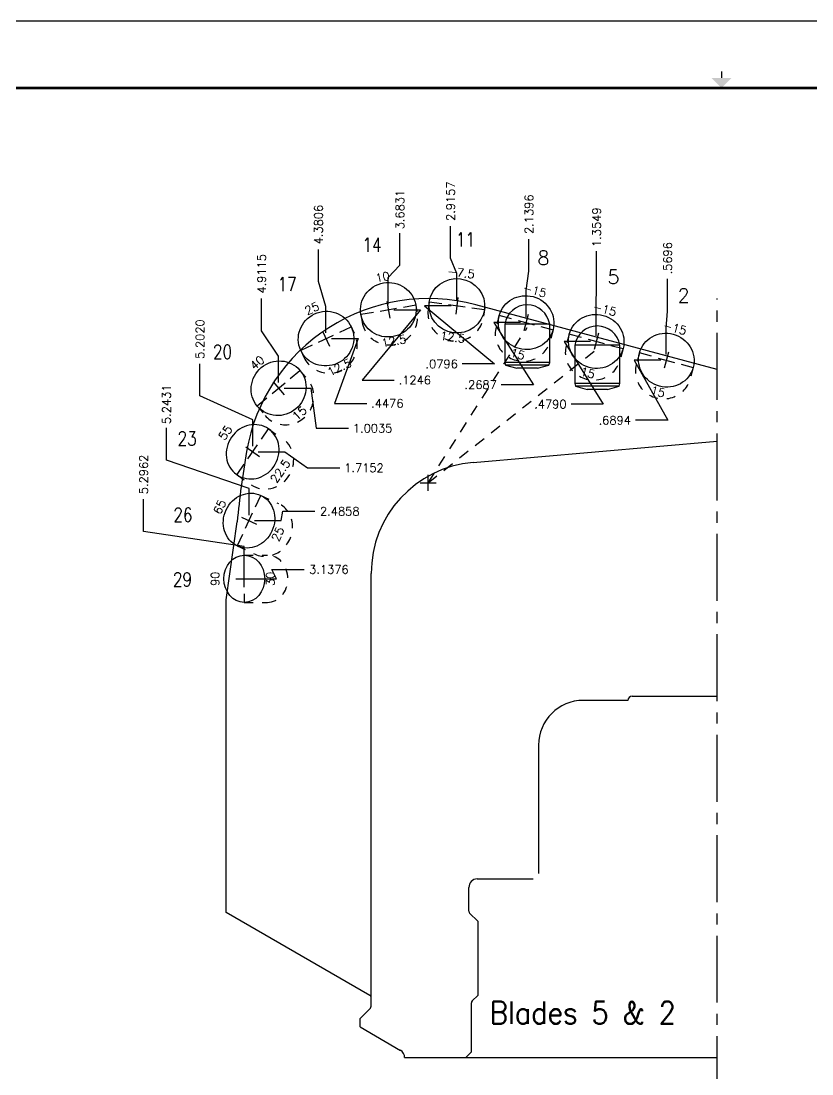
# Model space of a CAD drawing. Extents: x 115.8 to 158.2, y 81.6 to 111.6.
# Drawn here: x 124.94 to 133.79, y 91.78 to 103.57 of the extents above; entities that cross this region are included whole.
import ezdxf
from ezdxf.enums import TextEntityAlignment as Align

# ---------------------------------------------------------------- set-up
doc = ezdxf.new("R2010")
doc.units = 0
doc.header["$MEASUREMENT"] = 0
doc.header["$PDMODE"] = 35
doc.linetypes.add('CENTER2', pattern=[1.125, 0.75, -0.125, 0.125, -0.125])
doc.linetypes.add('HIDDEN2', pattern=[0.1875, 0.125, -0.0625])
doc.layers.get('0').update_dxf_attribs({"linetype": 'CONTINUOUS'})
doc.layers.get('Defpoints').update_dxf_attribs({"color": 10, "linetype": 'CONTINUOUS'})
doc.layers.add('Backups', color=7, linetype='CONTINUOUS', true_color=0xa88f73)
doc.layers.add('Blade_5', color=7, linetype='CONTINUOUS', true_color=0x0066cc)
for name, color, linetype in [('CLine', 5, 'CENTER2'), ('Dims', 4, 'CONTINUOUS'), ('Title Block', 7, 'CONTINUOUS')]:
    doc.layers.add(name, color=color, linetype=linetype)
doc.styles.add('RomanD', font='romand.shx', dxfattribs={"width": 0.9})
doc.styles.add('RomanS', font='romans')
doc.dimstyles.get("Standard").update_dxf_attribs({"dimtxt": 0.094, "dimasz": 0.18, "dimexe": 0.0625, "dimexo": 0.0625, "dimgap": 0.045, "dimtad": 0, "dimtih": 1, "dimtoh": 1, "dimdec": 4, "dimzin": 4, "dimdsep": 46, "dimtxsty": 'RomanS', "dimcen": 0.09, "dimazin": 1, "dimtfac": 1, "dimtdec": 4, "dimtofl": 0, "dimtmove": 0, "dimatfit": 1, "dimfxl": 1, "dimtolj": 1, "dimtzin": 0, "dimarcsym": 0})

# ---------------------------------------------------------------- blocks, each defined once
blk = doc.blocks.new('COT_Dblock')
at = {"layer": 'Title Block', "color": 8}
blk.add_lwpolyline([(0, 0), (34, 0), (34, 22), (0, 22)], close=True, dxfattribs=at)
at = {"layer": 'Title Block', "const_width": 0.015}
blk.add_lwpolyline([(17, 21.438), (17, 21.363)], dxfattribs=at)
at = {"layer": 'Title Block', "const_width": 0.03}
blk.add_lwpolyline([(33.13, 21.25), (0.87, 21.25), (0.87, 0.75), (33.13, 0.75)], close=True, dxfattribs=at)
at = {"layer": 'Title Block'}
blk.add_solid([(16.887, 21.363), (17.113, 21.363), (17, 21.25)], dxfattribs=at)
at = {"layer": 'Title Block', "color": 1, "style": 'RomanS', "flags": 8}
for tag, p in [('FNAME', (0.62, 3.75)), ('REVDATE', (0.62, 2.25)), ('USER', (0.62, 0.75))]:
    blk.add_attdef(tag, text='', height=0.047, rotation=90, dxfattribs=at).set_placement(p, align=Align.BOTTOM_LEFT)
at = {"layer": 'Title Block', "color": 3, "style": 'RomanS', "flags": 8}
blk.add_attdef('DRAWN', text='', height=0.11, dxfattribs=at).set_placement((28.7, 1.984), align=Align.MIDDLE_CENTER)
for tag, p in [('DDATE', (28.356, 1.672)), ('CHECK', (28.356, 1.406)), ('MATRL', (28.356, 1.149)), ('PDATE', (28.356, 0.883)), ('SCALE', (29.896, 0.855)), ('SHEET', (32.005, 0.855))]:
    blk.add_attdef(tag, text='', height=0.094, dxfattribs=at).set_placement(p, align=Align.MIDDLE_LEFT)
at = {"layer": 'Title Block', "color": 3, "style": 'RomanD', "width": 0.9, "flags": 8}
for tag, height, p in [('TITL1', 0.125, (31.337, 1.684)), ('TITL2', 0.094, (31.337, 1.514)), ('TITL3', 0.094, (31.337, 1.374))]:
    blk.add_attdef(tag, text='', height=height, dxfattribs=at).set_placement(p, align=Align.MIDDLE_CENTER)
at = {"layer": 'Title Block', "color": 3, "style": 'RomanS', "flags": 8}
for tag, p in [('FSCM#', (30.337, 1.121)), ('DWG#', (31.81, 1.121)), ('REV#', (32.97, 1.121))]:
    blk.add_attdef(tag, text='', height=0.094, dxfattribs=at).set_placement(p, align=Align.TOP_CENTER)
blk = doc.blocks.new('*D37')
at = {"layer": 'Defpoints', "color": 0, "transparency": 16777216}
for p in [(132.178, 100.683), (132.733, 100.462), (132.163, 99.772)]:
    blk.add_point(p, dxfattribs=at)
at = {"layer": 'Dims', "color": 0, "lineweight": -2, "transparency": 16777216}
for p, q in [((132.178, 100.323), (132.178, 100.683)), ((132.163, 100.132), (132.178, 100.323)), ((132.163, 99.835), (132.163, 100.132))]:
    blk.add_line(p, q, dxfattribs=at)
at = {"layer": 'Dims', "color": 0, "transparency": 16777216, "insert": (132.178, 100.914), "char_height": 0.094, "attachment_point": 5, "rotation": 90, "style": 'RomanS'}
blk.add_mtext('\\A1;.5696', dxfattribs=at)
blk = doc.blocks.new('*D38')
at = {"layer": 'Defpoints', "color": 0, "transparency": 16777216}
for p in [(131.383, 100.992), (132.733, 100.462), (131.378, 99.983)]:
    blk.add_point(p, dxfattribs=at)
at = {"layer": 'Dims', "color": 0, "lineweight": -2, "transparency": 16777216}
for p, q in [((131.383, 100.632), (131.383, 100.992)), ((131.378, 100.343), (131.383, 100.632)), ((131.378, 100.045), (131.378, 100.343))]:
    blk.add_line(p, q, dxfattribs=at)
at = {"layer": 'Dims', "color": 0, "transparency": 16777216, "insert": (131.383, 101.261), "char_height": 0.094, "attachment_point": 5, "rotation": 90, "style": 'RomanS'}
blk.add_mtext('\\A1;1.3549', dxfattribs=at)
blk = doc.blocks.new('*D39')
at = {"layer": 'Defpoints', "color": 0, "transparency": 16777216}
for p in [(130.625, 101.129), (132.733, 100.462), (130.593, 100.193)]:
    blk.add_point(p, dxfattribs=at)
at = {"layer": 'Dims', "color": 0, "lineweight": -2, "transparency": 16777216}
for p, q in [((130.625, 100.769), (130.625, 101.129)), ((130.593, 100.553), (130.625, 100.769)), ((130.593, 100.255), (130.593, 100.553))]:
    blk.add_line(p, q, dxfattribs=at)
at = {"layer": 'Dims', "color": 0, "transparency": 16777216, "insert": (130.625, 101.407), "char_height": 0.094, "attachment_point": 5, "rotation": 90, "style": 'RomanS'}
blk.add_mtext('\\A1;2.1396', dxfattribs=at)
blk = doc.blocks.new('*D40')
at = {"layer": 'Defpoints', "color": 0, "transparency": 16777216}
for p in [(129.747, 101.275), (129.817, 100.382), (132.733, 100.462)]:
    blk.add_point(p, dxfattribs=at)
at = {"layer": 'Dims', "color": 0, "lineweight": -2, "transparency": 16777216}
for p, q in [((129.747, 100.915), (129.747, 101.275)), ((129.817, 100.742), (129.747, 100.915)), ((129.817, 100.444), (129.817, 100.742))]:
    blk.add_line(p, q, dxfattribs=at)
at = {"layer": 'Dims', "color": 0, "transparency": 16777216, "insert": (129.747, 101.553), "char_height": 0.094, "attachment_point": 5, "rotation": 90, "style": 'RomanS'}
blk.add_mtext('\\A1;2.9157', dxfattribs=at)
blk = doc.blocks.new('*D41')
at = {"layer": 'Defpoints', "color": 0, "transparency": 16777216}
for p in [(129.18, 101.195), (132.733, 100.462), (129.05, 100.337)]:
    blk.add_point(p, dxfattribs=at)
at = {"layer": 'Dims', "color": 0, "lineweight": -2, "transparency": 16777216}
for p, q in [((129.18, 100.835), (129.18, 101.195)), ((129.05, 100.697), (129.18, 100.835)), ((129.05, 100.399), (129.05, 100.697))]:
    blk.add_line(p, q, dxfattribs=at)
at = {"layer": 'Dims', "color": 0, "transparency": 16777216, "insert": (129.18, 101.459), "char_height": 0.094, "attachment_point": 5, "rotation": 90, "style": 'RomanS'}
blk.add_mtext('\\A1;3.6831', dxfattribs=at)
blk = doc.blocks.new('*D42')
at = {"layer": 'Defpoints', "color": 0, "transparency": 16777216}
for p in [(128.268, 101.013), (132.733, 100.462), (128.352, 100.014)]:
    blk.add_point(p, dxfattribs=at)
at = {"layer": 'Dims', "color": 0, "lineweight": -2, "transparency": 16777216}
for p, q in [((128.268, 100.653), (128.268, 101.013)), ((128.352, 100.374), (128.268, 100.653)), ((128.352, 100.077), (128.352, 100.374))]:
    blk.add_line(p, q, dxfattribs=at)
at = {"layer": 'Dims', "color": 0, "transparency": 16777216, "insert": (128.268, 101.291), "char_height": 0.094, "attachment_point": 5, "rotation": 90, "style": 'RomanS'}
blk.add_mtext('\\A1;4.3806', dxfattribs=at)
blk = doc.blocks.new('*D43')
at = {"layer": 'Defpoints', "color": 0, "transparency": 16777216}
for p in [(132.733, 100.462), (127.821, 99.458), (128.603, 99.01)]:
    blk.add_point(p, dxfattribs=at)
at = {"layer": 'Dims', "color": 0, "lineweight": -2, "transparency": 16777216}
for p, q in [((127.884, 99.458), (128.181, 99.458)), ((128.181, 99.458), (128.243, 99.01)), ((128.243, 99.01), (128.603, 99.01))]:
    blk.add_line(p, q, dxfattribs=at)
at = {"layer": 'Dims', "color": 0, "transparency": 16777216, "insert": (128.874, 99.01), "char_height": 0.094, "attachment_point": 5, "style": 'RomanS'}
blk.add_mtext('\\A1;1.0035', dxfattribs=at)
blk = doc.blocks.new('*D44')
at = {"layer": 'Defpoints', "color": 0, "transparency": 16777216}
for p in [(127.631, 100.462), (132.733, 100.462), (127.821, 99.458)]:
    blk.add_point(p, dxfattribs=at)
at = {"layer": 'Dims', "color": 0, "lineweight": -2, "transparency": 16777216}
for p, q in [((127.631, 100.102), (127.631, 100.462)), ((127.821, 99.818), (127.631, 100.102)), ((127.821, 99.521), (127.821, 99.818))]:
    blk.add_line(p, q, dxfattribs=at)
at = {"layer": 'Dims', "color": 0, "transparency": 16777216, "insert": (127.631, 100.74), "char_height": 0.094, "attachment_point": 5, "rotation": 90, "style": 'RomanS'}
blk.add_mtext('\\A1;4.9115', dxfattribs=at)
blk = doc.blocks.new('*D45')
at = {"layer": 'Defpoints', "color": 0, "transparency": 16777216}
for p in [(132.733, 100.462), (126.941, 99.732), (127.531, 98.746)]:
    blk.add_point(p, dxfattribs=at)
at = {"layer": 'Dims', "color": 0, "lineweight": -2, "transparency": 16777216}
for p, q in [((126.941, 99.372), (126.941, 99.732)), ((127.531, 99.106), (126.941, 99.372)), ((127.531, 98.809), (127.531, 99.106))]:
    blk.add_line(p, q, dxfattribs=at)
at = {"layer": 'Dims', "color": 0, "transparency": 16777216, "insert": (126.941, 100.009), "char_height": 0.094, "attachment_point": 5, "rotation": 90, "style": 'RomanS'}
blk.add_mtext('\\A1;5.2020', dxfattribs=at)
blk = doc.blocks.new('*D46')
at = {"layer": 'Defpoints', "color": 0, "transparency": 16777216}
for p in [(132.733, 100.462), (126.566, 99.014), (127.49, 97.976)]:
    blk.add_point(p, dxfattribs=at)
at = {"layer": 'Dims', "color": 0, "lineweight": -2, "transparency": 16777216}
for p, q in [((126.566, 98.654), (126.566, 99.014)), ((127.49, 98.336), (126.566, 98.654)), ((127.49, 98.038), (127.49, 98.336))]:
    blk.add_line(p, q, dxfattribs=at)
at = {"layer": 'Dims', "color": 0, "transparency": 16777216, "insert": (126.566, 99.278), "char_height": 0.094, "attachment_point": 5, "rotation": 90, "style": 'RomanS'}
blk.add_mtext('\\A1;5.2431', dxfattribs=at)
blk = doc.blocks.new('*D47')
at = {"layer": 'Defpoints', "color": 0, "transparency": 16777216}
for p in [(132.733, 100.462), (126.31, 98.215), (127.437, 97.324)]:
    blk.add_point(p, dxfattribs=at)
at = {"layer": 'Dims', "color": 0, "lineweight": -2, "transparency": 16777216}
for p, q in [((126.31, 97.855), (126.31, 98.215)), ((127.437, 97.684), (126.31, 97.855)), ((127.437, 97.386), (127.437, 97.684))]:
    blk.add_line(p, q, dxfattribs=at)
at = {"layer": 'Dims', "color": 0, "transparency": 16777216, "insert": (126.31, 98.493), "char_height": 0.094, "attachment_point": 5, "rotation": 90, "style": 'RomanS'}
blk.add_mtext('\\A1;5.2962', dxfattribs=at)
blk = doc.blocks.new('*D48')
at = {"layer": 'Defpoints', "color": 0, "transparency": 16777216}
for p in [(132.733, 100.462), (132.163, 99.772), (131.819, 99.1)]:
    blk.add_point(p, dxfattribs=at)
at = {"layer": 'Dims', "color": 0, "lineweight": -2, "transparency": 16777216}
for p, q in [((132.101, 99.772), (131.803, 99.772)), ((131.803, 99.772), (132.179, 99.1)), ((132.179, 99.1), (131.819, 99.1))]:
    blk.add_line(p, q, dxfattribs=at)
at = {"layer": 'Dims', "color": 0, "transparency": 16777216, "insert": (131.586, 99.1), "char_height": 0.094, "attachment_point": 5, "style": 'RomanS'}
blk.add_mtext('\\A1;.6894', dxfattribs=at)
blk = doc.blocks.new('*D49')
at = {"layer": 'Defpoints', "color": 0, "transparency": 16777216}
for p in [(132.733, 100.462), (131.378, 99.983), (131.096, 99.28)]:
    blk.add_point(p, dxfattribs=at)
at = {"layer": 'Dims', "color": 0, "lineweight": -2, "transparency": 16777216}
for p, q in [((131.316, 99.983), (131.018, 99.983)), ((131.018, 99.983), (131.456, 99.28)), ((131.456, 99.28), (131.096, 99.28))]:
    blk.add_line(p, q, dxfattribs=at)
at = {"layer": 'Dims', "color": 0, "transparency": 16777216, "insert": (130.865, 99.28), "char_height": 0.094, "attachment_point": 5, "style": 'RomanS'}
blk.add_mtext('\\A1;.4790', dxfattribs=at)
blk = doc.blocks.new('*D50')
at = {"layer": 'Defpoints', "color": 0, "transparency": 16777216}
for p in [(132.733, 100.462), (130.593, 100.193), (130.315, 99.498)]:
    blk.add_point(p, dxfattribs=at)
at = {"layer": 'Dims', "color": 0, "lineweight": -2, "transparency": 16777216}
for p, q in [((130.531, 100.193), (130.233, 100.193)), ((130.233, 100.193), (130.675, 99.498)), ((130.675, 99.498), (130.315, 99.498))]:
    blk.add_line(p, q, dxfattribs=at)
at = {"layer": 'Dims', "color": 0, "transparency": 16777216, "insert": (130.084, 99.498), "char_height": 0.094, "attachment_point": 5, "style": 'RomanS'}
blk.add_mtext('\\A1;.2687', dxfattribs=at)
blk = doc.blocks.new('*D51')
at = {"layer": 'Defpoints', "color": 0, "transparency": 16777216}
for p in [(129.817, 100.382), (132.733, 100.462), (129.878, 99.731)]:
    blk.add_point(p, dxfattribs=at)
at = {"layer": 'Dims', "color": 0, "lineweight": -2, "transparency": 16777216}
for p, q in [((129.755, 100.382), (129.457, 100.382)), ((129.457, 100.382), (130.238, 99.731)), ((130.238, 99.731), (129.878, 99.731))]:
    blk.add_line(p, q, dxfattribs=at)
at = {"layer": 'Dims', "color": 0, "transparency": 16777216, "insert": (129.647, 99.731), "char_height": 0.094, "attachment_point": 5, "style": 'RomanS'}
blk.add_mtext('\\A1;.0796', dxfattribs=at)
blk = doc.blocks.new('*D52')
at = {"layer": 'Defpoints', "color": 0, "transparency": 16777216}
for p in [(132.733, 100.462), (129.05, 100.337), (129.117, 99.55)]:
    blk.add_point(p, dxfattribs=at)
at = {"layer": 'Dims', "color": 0, "lineweight": -2, "transparency": 16777216}
for p, q in [((129.41, 100.337), (128.757, 99.55)), ((129.112, 100.337), (129.41, 100.337)), ((128.757, 99.55), (129.117, 99.55))]:
    blk.add_line(p, q, dxfattribs=at)
at = {"layer": 'Dims', "color": 0, "transparency": 16777216, "insert": (129.347, 99.55), "char_height": 0.094, "attachment_point": 5, "style": 'RomanS'}
blk.add_mtext('\\A1;.1246', dxfattribs=at)
blk = doc.blocks.new('*D53')
at = {"layer": 'Defpoints', "color": 0, "transparency": 16777216}
for p in [(132.733, 100.462), (128.352, 100.014), (128.809, 99.288)]:
    blk.add_point(p, dxfattribs=at)
at = {"layer": 'Dims', "color": 0, "lineweight": -2, "transparency": 16777216}
for p, q in [((128.415, 100.014), (128.712, 100.014)), ((128.712, 100.014), (128.449, 99.288)), ((128.449, 99.288), (128.809, 99.288))]:
    blk.add_line(p, q, dxfattribs=at)
at = {"layer": 'Dims', "color": 0, "transparency": 16777216, "insert": (129.039, 99.288), "char_height": 0.094, "attachment_point": 5, "style": 'RomanS'}
blk.add_mtext('\\A1;.4476', dxfattribs=at)
blk = doc.blocks.new('*D54')
at = {"layer": 'Defpoints', "color": 0, "transparency": 16777216}
for p in [(132.733, 100.462), (127.531, 98.746), (128.506, 98.567)]:
    blk.add_point(p, dxfattribs=at)
at = {"layer": 'Dims', "color": 0, "lineweight": -2, "transparency": 16777216}
for p, q in [((127.593, 98.746), (127.891, 98.746)), ((127.891, 98.746), (128.146, 98.567)), ((128.146, 98.567), (128.506, 98.567))]:
    blk.add_line(p, q, dxfattribs=at)
at = {"layer": 'Dims', "color": 0, "transparency": 16777216, "insert": (128.777, 98.567), "char_height": 0.094, "attachment_point": 5, "style": 'RomanS'}
blk.add_mtext('\\A1;1.7152', dxfattribs=at)
blk = doc.blocks.new('*D55')
at = {"layer": 'Defpoints', "color": 0, "transparency": 16777216}
for p in [(132.733, 100.462), (128.228, 98.08), (127.49, 97.976)]:
    blk.add_point(p, dxfattribs=at)
at = {"layer": 'Dims', "color": 0, "lineweight": -2, "transparency": 16777216}
for p, q in [((127.85, 97.976), (127.868, 98.08)), ((127.868, 98.08), (128.228, 98.08)), ((127.552, 97.976), (127.85, 97.976))]:
    blk.add_line(p, q, dxfattribs=at)
at = {"layer": 'Dims', "color": 0, "transparency": 16777216, "insert": (128.506, 98.08), "char_height": 0.094, "attachment_point": 5, "style": 'RomanS'}
blk.add_mtext('\\A1;2.4858', dxfattribs=at)
blk = doc.blocks.new('*D56')
at = {"layer": 'Defpoints', "color": 0, "transparency": 16777216}
for p in [(132.733, 100.462), (128.107, 97.428), (127.437, 97.324)]:
    blk.add_point(p, dxfattribs=at)
at = {"layer": 'Dims', "color": 0, "lineweight": -2, "transparency": 16777216}
for p, q in [((127.797, 97.324), (127.747, 97.428)), ((127.747, 97.428), (128.107, 97.428)), ((127.499, 97.324), (127.797, 97.324))]:
    blk.add_line(p, q, dxfattribs=at)
at = {"layer": 'Dims', "color": 0, "transparency": 16777216, "insert": (128.385, 97.428), "char_height": 0.094, "attachment_point": 5, "style": 'RomanS'}
blk.add_mtext('\\A1;3.1376', dxfattribs=at)
blk = doc.blocks.new('CMark')
at = {"layer": 'CLine'}
for p, q in [((-0.094, 0), (0.094, 0)), ((0, 0.094), (0, -0.094))]:
    blk.add_line(p, q, dxfattribs=at)
blk = doc.blocks.new('1613@15')
for p, q in [((-0.17, 0), (-0.312, 0)), ((0.171, 0), (0.312, 0))]:
    blk.add_line(p, q)
at = {"color": 8, "linetype": 'HIDDEN2', "ltscale": 0.5}
blk.add_line((-0.312, 0), (-0.312, -0.135), dxfattribs=at)
at = {"color": 8, "linetype": 'HIDDEN2', "ltscale": 0.5, "flags": 128}
blk.add_lwpolyline([(0.312, 0), (0.312, -0.135)], dxfattribs=at)
blk.add_ellipse((0, 0), major_axis=(-0.312, 0), ratio=0.965926, start_param=-3.141592653589793, end_param=3.141592653589793)
at = {"color": 8, "linetype": 'HIDDEN2', "ltscale": 0.5}
blk.add_ellipse((0, -0.135), major_axis=(-0.312, 0), ratio=0.965926, start_param=0, end_param=3.141593, dxfattribs=at)
blk.add_blockref('CMark', (0, 0))
at = {"style": 'RomanS'}
blk.add_text('15', height=0.094, dxfattribs=at).set_placement((0, -0.364), align=Align.MIDDLE_CENTER)
blk.add_attdef('ANG', text='', height=0.094, dxfattribs=at).set_placement((0, 0.298), align=Align.BOTTOM_CENTER)
blk = doc.blocks.new('1313@30')
for p, q in [((-0.17, 0), (-0.265, 0)), ((0.171, 0), (0.264, 0))]:
    blk.add_line(p, q)
at = {"color": 8, "linetype": 'HIDDEN2', "ltscale": 0.5}
blk.add_line((-0.265, 0), (-0.265, -0.26), dxfattribs=at)
at = {"color": 8, "linetype": 'HIDDEN2', "ltscale": 0.5, "flags": 128}
blk.add_lwpolyline([(0.264, 0), (0.264, -0.26)], dxfattribs=at)
blk.add_ellipse((0, 0), major_axis=(0.264, 0), ratio=0.866025)
at = {"color": 8, "linetype": 'HIDDEN2', "ltscale": 0.5}
blk.add_ellipse((0, -0.26), major_axis=(0.264, 0), ratio=0.866025, start_param=3.141593, end_param=6.283185, dxfattribs=at)
blk.add_blockref('CMark', (0, 0))
at = {"style": 'RomanS'}
blk.add_text('30', height=0.094, dxfattribs=at).set_placement((0, -0.292), align=Align.MIDDLE_CENTER)
blk.add_attdef('ANG', text='', height=0.094, dxfattribs=at).set_placement((0, 0.251), align=Align.BOTTOM_CENTER)
blk = doc.blocks.new('1613@25')
for p, q in [((-0.17, 0), (-0.312, 0)), ((0.171, 0), (0.312, 0))]:
    blk.add_line(p, q)
at = {"color": 8, "linetype": 'HIDDEN2', "ltscale": 0.5}
blk.add_line((-0.312, 0), (-0.312, -0.22), dxfattribs=at)
at = {"color": 8, "linetype": 'HIDDEN2', "ltscale": 0.5, "flags": 128}
blk.add_lwpolyline([(0.312, 0), (0.312, -0.22)], dxfattribs=at)
blk.add_ellipse((0, 0), major_axis=(-0.312, 0), ratio=0.906308, start_param=-3.141592653589793, end_param=3.141592653589793)
at = {"color": 8, "linetype": 'HIDDEN2', "ltscale": 0.5}
blk.add_ellipse((0, -0.22), major_axis=(-0.312, 0), ratio=0.906308, start_param=0, end_param=3.141593, dxfattribs=at)
blk.add_blockref('CMark', (0, 0))
at = {"style": 'RomanS'}
blk.add_text('25', height=0.094, dxfattribs=at).set_placement((0, -0.356), align=Align.MIDDLE_CENTER)
blk.add_attdef('ANG', text='', height=0.094, dxfattribs=at).set_placement((0, 0.287), align=Align.BOTTOM_CENTER)
blk = doc.blocks.new('1613@12.5')
for p, q in [((-0.17, 0), (-0.312, 0)), ((0.171, 0), (0.312, 0))]:
    blk.add_line(p, q)
at = {"color": 8, "linetype": 'HIDDEN2', "ltscale": 0.5}
blk.add_line((-0.312, 0), (-0.312, -0.09), dxfattribs=at)
at = {"color": 8, "linetype": 'HIDDEN2', "ltscale": 0.5, "flags": 128}
blk.add_lwpolyline([(0.312, 0.022), (0.312, -0.09)], dxfattribs=at)
blk.add_ellipse((0, 0), major_axis=(-0.312, 0), ratio=0.97632, start_param=3.141593, end_param=9.424778)
at = {"color": 8, "linetype": 'HIDDEN2', "ltscale": 0.5}
blk.add_ellipse((0, -0.09), major_axis=(-0.312, 0), ratio=0.97632, start_param=0, end_param=3.141593, dxfattribs=at)
blk.add_blockref('CMark', (0, 0))
at = {"style": 'RomanS'}
blk.add_text('12.5', height=0.094, dxfattribs=at).set_placement((0, -0.355), align=Align.MIDDLE_CENTER)
blk.add_attdef('ANG', text='', height=0.094, dxfattribs=at).set_placement((0, 0.298), align=Align.BOTTOM_CENTER)
blk = doc.blocks.new('1613@22.5')
for p, q in [((-0.17, 0), (-0.312, 0)), ((0.171, 0), (0.312, 0))]:
    blk.add_line(p, q)
at = {"color": 8, "linetype": 'HIDDEN2', "ltscale": 0.5}
blk.add_line((-0.312, 0), (-0.312, -0.178), dxfattribs=at)
at = {"color": 8, "linetype": 'HIDDEN2', "ltscale": 0.5, "flags": 128}
blk.add_lwpolyline([(0.312, 0), (0.312, -0.178)], dxfattribs=at)
at = {"extrusion": (0, 0, -1)}
blk.add_ellipse((0, 0), major_axis=(-0.312, 0), ratio=0.92388, start_param=-3.141592653589793, end_param=3.141592653589793, dxfattribs=at)
at = {"color": 8, "linetype": 'HIDDEN2', "ltscale": 0.5}
blk.add_ellipse((0, -0.199), major_axis=(0.312, 0), ratio=0.92388, start_param=3.141593, end_param=6.283185, dxfattribs=at)
blk.add_blockref('CMark', (0, 0))
at = {"style": 'RomanS'}
blk.add_text('22.5', height=0.094, dxfattribs=at).set_placement((0, -0.377), align=Align.MIDDLE_CENTER)
blk.add_attdef('ANG', text='', height=0.094, dxfattribs=at).set_placement((0, 0.298), align=Align.BOTTOM_CENTER)
blk = doc.blocks.new('.5TCI.31837')
for p, q in [((0.252, 0.04), (-0.252, 0.04)), ((-0.252, 0.04), (-0.252, -0.391)), ((0.252, -0.391), (0.252, 0.04)), ((0.252, -0.391), (-0.252, -0.391)), ((-0.252, -0.391), (-0.244, -0.42)), ((0.244, -0.42), (-0.244, -0.42)), ((-0.244, -0.42), (-0.114, -0.455)), ((0.114, -0.455), (-0.114, -0.455)), ((0.114, -0.455), (0.244, -0.42)), ((0.244, -0.42), (0.252, -0.391))]:
    blk.add_line(p, q)
at = {"flags": 128}
blk.add_lwpolyline([(0.252, 0.04, 0.853706), (-0.252, 0.04)], format="xyb", dxfattribs=at)

msp = doc.modelspace()

# ---------------------------------------------------------------- linework, layer by layer
for p, q in [((132.73295, 99.66667), (130.02868, 100.39128)), ((129.999, 98.62751), (132.73295, 98.8667)), ((127.23295, 97.0878), (127.35795, 97.9628)), ((128.85795, 92.63156), (128.85795, 97.38227)), ((127.23295, 93.5878), (127.23295, 97.0878)), ((131.77984, 96.00899), (132.73295, 96.00899)), ((131.73295, 95.9621), (131.23295, 95.9621)), ((130.73295, 95.4621), (130.73295, 94.0246)), ((129.9517, 93.60005), (129.9517, 93.86835)), ((130.04545, 93.9621), (130.67045, 93.9621)), ((128.84232, 92.65862), (127.23295, 93.5878)), ((129.96085, 93.57795), (130.0506, 93.4882)), ((130.0506, 93.4882), (130.0506, 92.65725)), ((128.85795, 92.53755), (128.85795, 92.63156)), ((129.98045, 92.0246), (129.98045, 92.57416)), ((129.9896, 92.59626), (130.0506, 92.65725)), ((128.73295, 92.3996), (128.84879, 92.51545)), ((128.73295, 92.3049), (128.73295, 92.3996)), ((128.73295, 92.3049), (129.18653, 92.04303)), ((129.91795, 91.9621), (129.98045, 92.0246)), ((129.23295, 91.9621), (132.73295, 91.9621))]:
    msp.add_line(p, q)
for centre, radius, start, end in [((129.49487, 98.39906), 2.0625, 75, 170.24), ((137.62546, 97.0005), 10.3125, 170.24, 174.645759), ((130.10795, 97.38227), 1.25, 95, 180), ((131.77984, 95.9621), 0.04689, 90, 180), ((131.23295, 95.4621), 0.5, 90, 180), ((130.04545, 93.86835), 0.09375, 90, 180), ((129.98295, 93.60005), 0.03125, 180, 225), ((128.8267, 92.63156), 0.03125, 0, 60), ((130.0117, 92.57416), 0.03125, 135, 180), ((128.8267, 92.53755), 0.03125, 315, 0), ((129.1392, 91.9621), 0.09375, 0, 60.323204)]:
    msp.add_arc(centre, radius, start, end)
at = {"layer": 'Backups', "linetype": 'HIDDEN2'}
for q in [(130.60496, 100.13656), (131.38966, 99.90051)]:
    msp.add_line((129.49487, 98.39906), q, dxfattribs=at)
at = {"layer": 'CLine'}
msp.add_line((132.73295, 91.45231), (132.73295, 100.46156), dxfattribs=at)
at = {"layer": 'CLine', "linetype": 'CENTER2'}
for p, q in [((129.49487, 98.30906), (129.49487, 98.48906)), ((129.40487, 98.39906), (129.58487, 98.39906))]:
    msp.add_line(p, q, dxfattribs=at)

# ---------------------------------------------------------------- block references
at = {"layer": 'Backups'}
for p in [(130.60496, 100.13656), (131.38966, 99.90051)]:
    msp.add_blockref('.5TCI.31837', p, dxfattribs=at)
at = {"layer": 'Blade_5'}
for name, p, rotation, values in [('1613@12.5', (129.04989, 100.33692), 10, {'ANG': '10'}), ('1613@12.5', (129.81727, 100.38198), 352.5, {'ANG': '-7.5'}), ('1613@15', (130.59333, 100.19289), 345, {'ANG': '-15'}), ('1613@12.5', (128.3523, 100.014), 25, {'ANG': '25'}), ('1613@15', (131.3781, 99.98256), 345, {'ANG': '-15'}), ('1613@15', (132.16333, 99.7722), 345, {'ANG': '-15'}), ('1613@15', (127.82141, 99.45807), 40, {'ANG': '40'}), ('1613@22.5', (127.53096, 98.74635), 55, {'ANG': '55'}), ('1613@25', (127.48985, 97.97578), 65, {'ANG': '65'}), ('1313@30', (127.43675, 97.32395), 90, {'ANG': '90'})]:
    msp.add_blockref(name, p, dxfattribs=dict(at, rotation=rotation)).add_auto_attribs(values)
at = {"layer": 'Title Block'}
msp.add_blockref('COT_Dblock', (115.78182, 81.57033), dxfattribs=at)

# ---------------------------------------------------------------- texts
at = {"layer": 'Blade_5', "style": 'RomanS', "width": 0.8}
for s, p in [('11', (129.91348, 101.12479)), ('14', (128.86742, 101.06338)), ('17', (127.91649, 100.62318)), ('20', (127.1928, 99.86535)), ('23', (126.79688, 98.89516)), ('26', (126.75003, 98.04088)), ('29', (126.74442, 97.31475))]:
    msp.add_text(s, height=0.15625, dxfattribs=at).set_placement(p, align=Align.MIDDLE_CENTER)
at = {"layer": 'Blade_5', "style": 'RomanS'}
for s, p in [('8', (130.78745, 100.91733)), ('5', (131.57221, 100.70701)), ('2', (132.35744, 100.49664))]:
    msp.add_text(s, height=0.15625, dxfattribs=at).set_placement(p, align=Align.MIDDLE_CENTER)
at = {"layer": 'Dims', "style": 'RomanS', "width": 0.9}
msp.add_text('Blades 5 & 2', height=0.25, dxfattribs=at).set_placement((130.18692, 92.33918))

# ---------------------------------------------------------------- dimensions: what is measured, and where the dimension line sits
at = {"layer": 'Dims'}
for feature_location, offset, dtype, origin, picture, middle in [((129.81727, 100.38198), (-0.07024, 0.89341), 1, (132.73295, 100.46156), '*D40', (129.74703, 101.55315)), ((129.04989, 100.33692), (0.13012, 0.85764), 1, (132.73295, 100.46156), '*D41', (129.18, 101.4589)), ((130.59333, 100.19289), (0.03117, 0.93634), 1, (132.73295, 100.46156), '*D39', (130.6245, 101.40698)), ((128.352301, 100.014002), (-0.084793, 0.998933), 1, (132.732946, 100.461557), '*D42', (128.267508, 101.290697)), ((131.3780957, 99.9825632), (0.0050564, 1.0094447), 1, (132.7329463, 100.4615574), '*D38', (131.3831521, 101.2608174)), ((132.16333, 99.7722), (0.01503, 0.91071), 1, (132.73295, 100.46156), '*D37', (132.17836, 100.91367)), ((127.82141, 99.45807), (-0.18999, 1.00392), 1, (132.73295, 100.46156), '*D44', (127.63142, 100.73975)), ((127.43675, 97.32395), (-1.1265, 0.89108), 1, (132.73295, 100.46156), '*D47', (126.31025, 98.49279)), ((127.48985, 97.97578), (-0.92367, 1.03833), 1, (132.73295, 100.46156), '*D46', (126.56618, 99.27844)), ((127.53096, 98.74635), (-0.59003, 0.98516), 1, (132.73295, 100.46156), '*D45', (126.94093, 100.00927)), ((127.43675, 97.32395), (0.6707, 0.10385), 0, (132.73295, 100.46156), '*D56', (128.38521, 97.4278)), ((127.48985, 97.97578), (0.73812, 0.10385), 0, (132.73295, 100.46156), '*D55', (128.50573, 98.07963)), ((127.53096, 98.74635), (0.97476, -0.1798), 0, (132.73295, 100.46156), '*D54', (128.77677, 98.56654)), ((127.82141, 99.45807), (0.78148, -0.44843), 0, (132.73295, 100.46156), '*D43', (128.87394, 99.00964)), ((128.3523, 100.014), (0.4562, -0.72649), 0, (132.73295, 100.46156), '*D53', (129.03926, 99.28751)), ((129.04989, 100.33692), (0.06671, -0.78656), 0, (132.73295, 100.46156), '*D52', (129.34736, 99.55037)), ((129.81727, 100.38198), (0.06074, -0.65137), 0, (132.73295, 100.46156), '*D51', (129.64725, 99.73061)), ((130.59333, 100.19289), (-0.27878, -0.69509), 0, (132.73295, 100.46156), '*D50', (130.08379, 99.4978)), ((131.3781, 99.98256), (-0.28202, -0.70256), 0, (132.73295, 100.46156), '*D49', (130.86531, 99.28)), ((132.16333, 99.7722), (-0.34431, -0.67244), 0, (132.73295, 100.46156), '*D48', (131.58602, 99.09976))]:
    dim = msp.add_ordinate_dim(feature_location=feature_location, offset=offset, dtype=dtype, origin=origin, dimstyle='Standard', dxfattribs=at)
    dim.commit()
    dim.dimension.update_dxf_attribs({"geometry": picture, "text_midpoint": middle})

doc.saveas('drawing.dxf')
